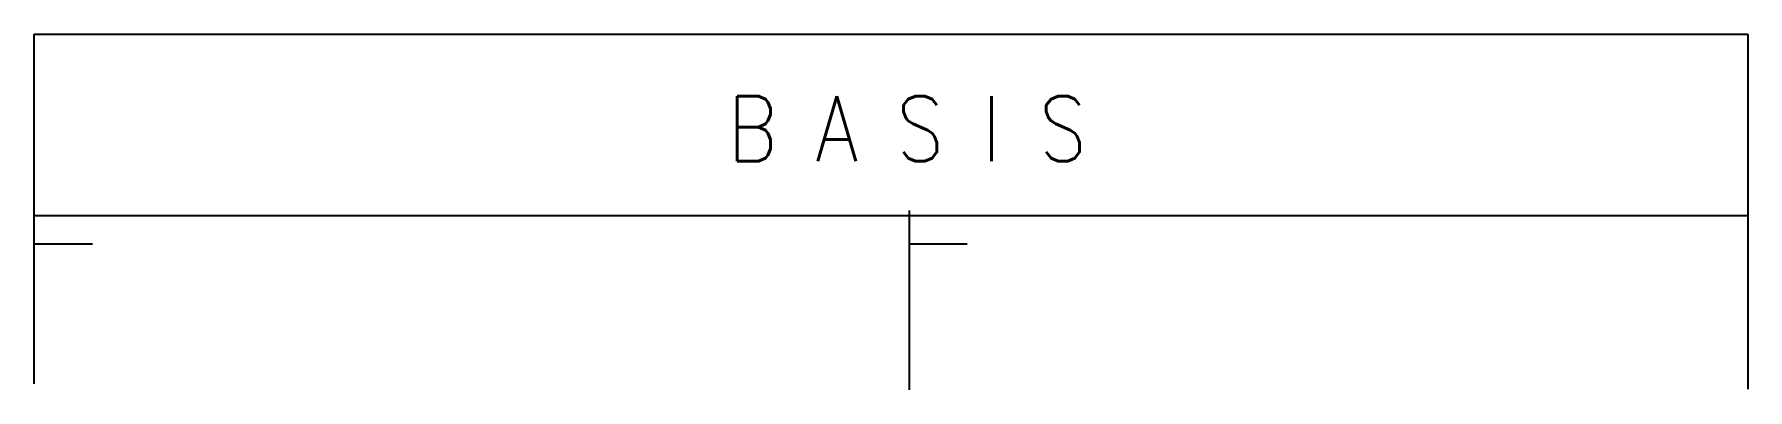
# Model space of a CAD drawing. Extents: x 130 to 203.5, y 173.7 to 189.
import ezdxf
from ezdxf.enums import TextEntityAlignment as Align

# ---------------------------------------------------------------- set-up
doc = ezdxf.new("R2010")
doc.units = 0
doc.header["$LTSCALE"] = 6
doc.layers.add('1', color=7, linetype='CONTINUOUS')
doc.styles.get("Standard").update_dxf_attribs({"font": 'simplex', "width": 0.85})

msp = doc.modelspace()

# ---------------------------------------------------------------- linework, layer by layer
at = {"layer": '1', "color": 0}
for p, q in [((130, 174), (130, 189)), ((130, 189), (203.479, 189)), ((203.479, 189), (203.479, 173.772)), ((130, 181.217), (203.479, 181.217)), ((167.518, 181.43), (167.518, 173.745)), ((130, 180), (132.5, 180)), ((167.5, 180), (170, 180))]:
    msp.add_line(p, q, dxfattribs=at)

# ---------------------------------------------------------------- texts
at = {"layer": '1', "color": 0, "width": 0.85}
msp.add_text('B A S I S', height=2.8, dxfattribs=at).set_placement((167.431, 184.95), align=Align.MIDDLE)

doc.saveas('drawing.dxf')
